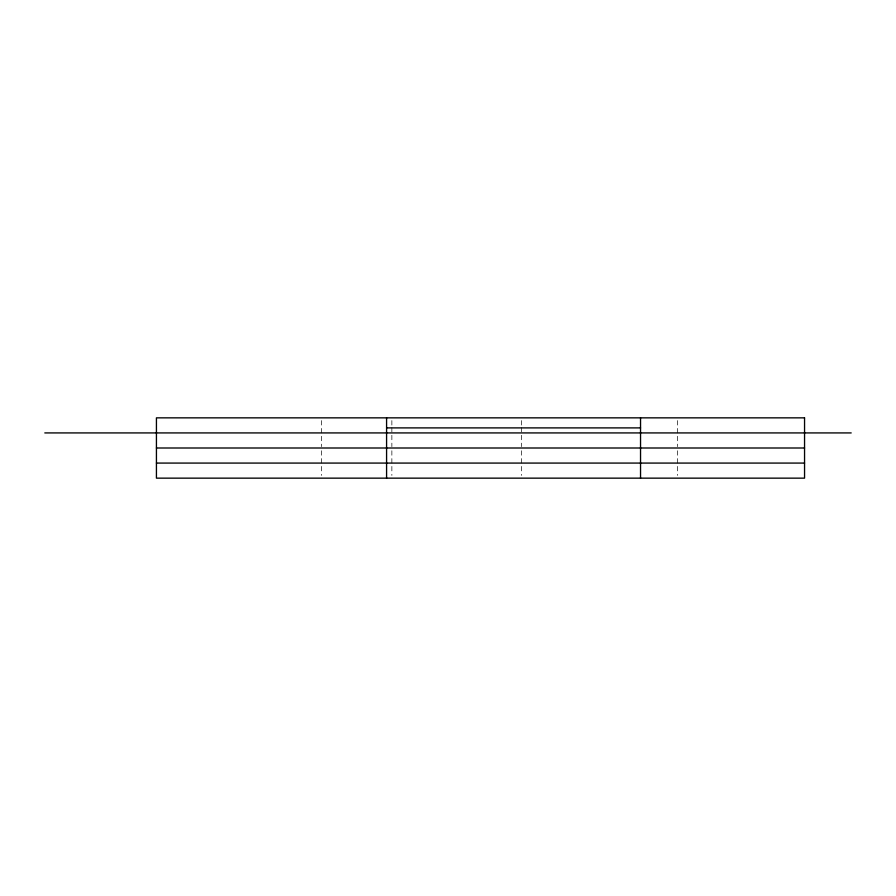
<?xml version="1.0" encoding="UTF-8"?>
<svg xmlns="http://www.w3.org/2000/svg" width="896" height="896" viewBox="0 0 896 896"><rect width="100%" height="100%" fill="white"/><g stroke="black" fill="none" stroke-linecap="round" stroke-linejoin="round"><path stroke-width="0.67" stroke-dasharray="4.48 3.36" d="M677.578 420.594L677.578 446.634M677.578 450.744L677.578 475.406M521.494 420.594L521.494 426.07M521.494 427.448L521.494 446.634M521.494 450.744L521.494 475.406M391.866 420.594L391.866 426.07M391.866 427.448L391.866 446.634M391.866 450.744L391.866 475.406M321.664 420.594L321.664 446.634M321.664 450.744L321.664 475.406"/><path stroke-width="1.34" d="M386.579 427.896L640.539 427.896M44.8 432.925L851.2 432.925M156.43 448L804.552 448M156.43 463.075L804.552 463.075M640.539 417.85L640.539 478.15M386.579 417.85L386.579 478.15M804.552 417.85L156.43 417.85L156.43 478.15L804.552 478.15L804.552 417.85"/></g></svg>
